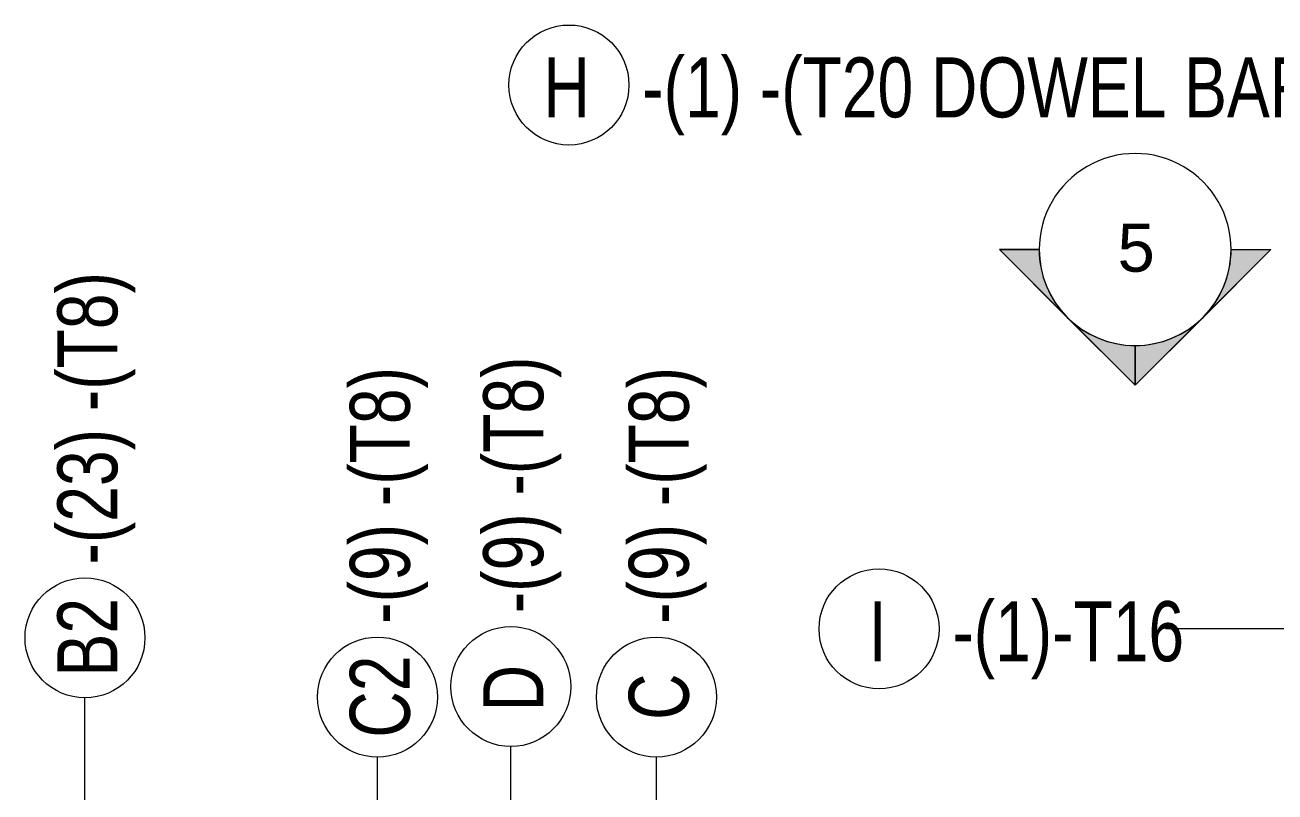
# Model space of a CAD drawing. Header units: millimetres. Extents: x -1209 to 17985, y -2296 to 18684.
# Drawn here: x -1087 to 996, y 3139 to 4417 of the extents above; entities that cross this region are included whole.
import ezdxf

# ---------------------------------------------------------------- set-up
doc = ezdxf.new("R2010")
doc.units = ezdxf.units.MM
doc.layers.add('G-ANNO-SYMB', color=111, linetype='Continuous', lineweight=9)
doc.layers.add('S-RBAR-IDEN', color=171, linetype='Continuous', lineweight=9)
doc.styles.add('Arial_1', font='arial.ttf', dxfattribs={"height": 79.99999999999991})
doc.styles.add('Nirmala UI Semilight', font='NirmalaS.ttf', dxfattribs={"width": 0.8, "height": 99.99999999999993})

# ---------------------------------------------------------------- blocks, each defined once
blk = doc.blocks.new('M_Rebar Tag_rfa Dimension - ARROW-793927-Elevation Front Copy 1')
at = {"layer": 'S-RBAR-IDEN'}
blk.add_circle((342.648857163215, -931.641589798012), 100, dxfattribs=at)
blk = doc.blocks.new('M_Rebar Tag_rfa MARK - DOT 1_5-794230-Elevation Front Copy 1')
at = {"layer": 'S-RBAR-IDEN'}
blk.add_circle((3034.143734104399, 4800.935087363649), 100.0000000000005, dxfattribs=at)
blk = doc.blocks.new('Detail View - M_Section Head - Filled SHOP DWG-1002450-Elevation Front Copy 1')
at = {"layer": 'G-ANNO-SYMB'}
h = blk.add_hatch(color=256, dxfattribs=at)
edge = h.paths.add_edge_path()
edge.add_line((2122.615650850311, 4616.139849525146), (2009.478565860464, 4503.002764535301))
edge.add_arc((2122.61565085031, 4389.865679545453), 160, 89.99999999999972, 134.9999999999992, ccw=False)
edge.add_line((2122.61565085031, 4549.865679545452), (2122.615650850311, 4616.139849525146))
h = blk.add_hatch(color=256, dxfattribs=at)
edge = h.paths.add_edge_path()
edge.add_line((1896.341480870617, 4389.865679545456), (1962.61565085031, 4389.865679545455))
edge.add_arc((2122.61565085031, 4389.865679545453), 160.0000000000008, 135, 179.9999999999994, ccw=False)
edge.add_line((2009.478565860463, 4503.002764535301), (1896.341480870617, 4389.865679545456))
h = blk.add_hatch(color=256, dxfattribs=at)
edge = h.paths.add_edge_path()
edge.add_line((1896.341480870617, 4389.865679545453), (2009.478565860462, 4276.728594555606))
edge.add_arc((2122.61565085031, 4389.865679545454), 160.0000000000004, 180.0000000000003, 224.9999999999991, ccw=False)
edge.add_line((1962.61565085031, 4389.865679545453), (1896.341480870617, 4389.865679545453))
h = blk.add_hatch(color=256, dxfattribs=at)
edge = h.paths.add_edge_path()
edge.add_line((2122.615650850308, 4163.59150956576), (2122.615650850309, 4229.865679545454))
edge.add_arc((2122.61565085031, 4389.865679545454), 159.9999999999994, 224.9999999999999, 269.9999999999995, ccw=False)
edge.add_line((2009.478565860462, 4276.728594555606), (2122.615650850308, 4163.59150956576))
for p, q in [((1896.341480870615, 4389.865679545454), (2122.615650850311, 4616.139849525145)), ((2009.478565860464, 4503.002764535301), (2122.615650850311, 4616.139849525146)), ((2122.615650850311, 4549.865679545454), (2122.615650850311, 4616.139849525145)), ((2122.615650850311, 4616.139849525146), (2122.61565085031, 4549.865679545452)), ((1896.341480870617, 4389.865679545456), (2009.478565860463, 4503.002764535301)), ((1896.341480870615, 4389.865679545454), (2122.615650850309, 4163.59150956576)), ((1962.61565085031, 4389.865679545455), (1896.341480870617, 4389.865679545456)), ((1896.341480870617, 4389.865679545453), (1962.61565085031, 4389.865679545453)), ((2009.478565860462, 4276.728594555606), (1896.341480870617, 4389.865679545453)), ((2122.615650850308, 4163.59150956576), (2009.478565860462, 4276.728594555606)), ((2122.615650850309, 4229.865679545454), (2122.615650850309, 4163.59150956576)), ((2122.615650850309, 4229.865679545454), (2122.615650850308, 4163.59150956576))]:
    blk.add_line(p, q, dxfattribs=at)
for centre, radius, start, end in [((2122.61565085031, 4389.865679545454), 159.9999999999998, 90, 269.9999999999993), ((2122.61565085031, 4389.865679545453), 160, 89.99999999999935, 134.9999999999989), ((2122.615650850309, 4389.865679545454), 160.0000000000002, 269.9999999999997, 89.99999999999993), ((2122.61565085031, 4389.865679545453), 160.0000000000008, 134.9999999999997, 179.999999999999), ((2122.61565085031, 4389.865679545454), 160.0000000000004, 179.9999999999999, 224.9999999999988), ((2122.61565085031, 4389.865679545454), 159.9999999999994, 224.9999999999995, 269.9999999999991)]:
    blk.add_arc(centre, radius, start, end, dxfattribs=at)
blk = doc.blocks.new('M_Rebar Tag_rfa MARK - ARROW-794226-Elevation Front Copy 1')
at = {"layer": 'S-RBAR-IDEN'}
blk.add_circle((-180.529329394386, 4317.348464294578), 100.0000000000001, dxfattribs=at)

msp = doc.modelspace()

# ---------------------------------------------------------------- linework, layer by layer
at = {"layer": 'S-RBAR-IDEN'}
for p, q in [((1279.153830161634, 3410.934695618919), (814.1302032768368, 3410.93469561892)), ((-987.3309777953694, 3038.697714255244), (-987.3309777953687, 3296.028643586659)), ((-277.3362233695585, 3013.658110797731), (-277.3362233695584, 3214.801370859383)), ((-499.7300926623943, 3096.729740828558), (-499.7300926623942, 3197.301370859383)), ((-34.74005525447861, 3096.729740828558), (-34.74005525447848, 3197.301370859386))]:
    msp.add_line(p, q, dxfattribs=at)

# ---------------------------------------------------------------- block references
at = {"layer": 'G-ANNO-SYMB', "rotation": 90.00000000000017}
msp.add_blockref('Detail View - M_Section Head - Filled SHOP DWG-1002450-Elevation Front Copy 1', (5153.22699794131, 1920.564113913477), dxfattribs=at)
at = {"layer": 'S-RBAR-IDEN'}
for name, p in [('M_Rebar Tag_rfa MARK - ARROW-794226-Elevation Front Copy 1', (0, 0)), ('M_Rebar Tag_rfa Dimension - ARROW-793927-Elevation Front Copy 1', (-6.250000000000068, 4342.576285416933))]:
    msp.add_blockref(name, p, dxfattribs=at)
at = {"layer": 'S-RBAR-IDEN', "rotation": 89.99999999999991}
for p in [(3813.604109568276, 361.8849094822514), (4301.20499470125, 263.1576367549755), (4523.598863994086, 280.6576367549748), (4766.195032109166, 263.1576367549777)]:
    msp.add_blockref('M_Rebar Tag_rfa MARK - DOT 1_5-794230-Elevation Front Copy 1', p, dxfattribs=at)

# ---------------------------------------------------------------- texts
at = {"layer": 'G-ANNO-SYMB', "insert": (734.0081414625006, 4086.246844171767), "char_height": 79.99999999999991, "width": 76.96199999999993, "attachment_point": 1, "style": 'Arial_1'}
msp.add_mtext('5', dxfattribs=at)
at = {"layer": 'S-RBAR-IDEN', "char_height": 99.99999999999993, "attachment_point": 1, "style": 'Nirmala UI Semilight'}
for s, insert, width in [('H', (-222.8984972335212, 4363.430364623361), 94.91979999999992), ('-(1) -(T20 DOWEL BAR)', (-58.3179832807641, 4363.430364623361), 1336.573399999999), ('-(1)-T16', (458.6102032768369, 3457.016595947704), 428.4217999999996), ('I', (319.4696893240799, 3457.016595947704), 33.35019999999997)]:
    msp.add_mtext(s, dxfattribs=dict(at, insert=insert, width=width))
at = {"layer": 'S-RBAR-IDEN', "char_height": 99.99999999999993, "attachment_point": 1, "rotation": 90, "style": 'Nirmala UI Semilight'}
for s, insert, width in [('-(23) -(T8)', (-1033.412878124151, 3518.239989700281), 584.9111999999994), ('-(9) -(T8)', (-323.418123698341, 3437.012716973004), 513.0799999999996), ('-(9) -(T8)', (-545.8119929911768, 3419.512716973005), 513.0799999999996), ('-(9) -(T8)', (-80.82195558326103, 3419.512716973007), 513.0799999999996), ('B2', (-1033.412878124151, 3331.579475747524), 148.7931999999999), ('C2', (-545.8119929911771, 3229.652203020248), 156.4893999999998), ('D', (-323.4181236983413, 3273.552203020247), 92.35439999999991), ('C', (-80.8219555832613, 3259.25220302025), 84.65819999999994)]:
    msp.add_mtext(s, dxfattribs=dict(at, insert=insert, width=width))

doc.saveas('drawing.dxf')
